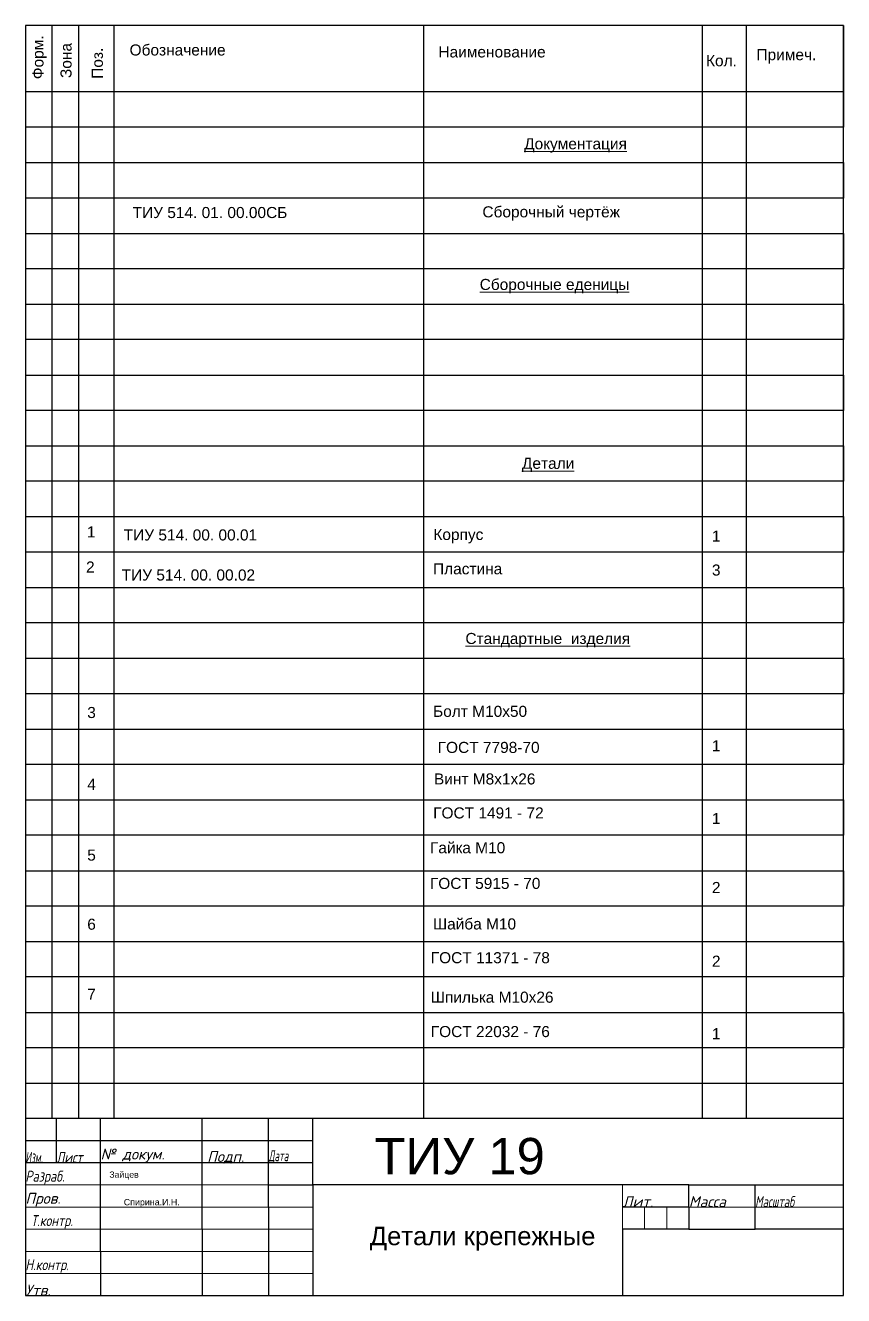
# Model space of a CAD drawing. Header units: millimetres. Extents: x 2450 to 3585, y 1226 to 1848.
# Drawn here: x 3399.5 to 3584.5, y 1259.5 to 1546.5 of the extents above; entities that cross this region are included whole.
import ezdxf

# ---------------------------------------------------------------- set-up
doc = ezdxf.new("R2010")
doc.units = ezdxf.units.MM
doc.styles.get("Standard").update_dxf_attribs({"font": 'arial.ttf'})

msp = doc.modelspace()

# ---------------------------------------------------------------- linework, layer by layer
at = {"lineweight": 30}
for p, q in [((3584.508, 1546.525), (3399.508, 1546.525)), ((3399.508, 1546.525), (3399.508, 1259.525)), ((3405.508, 1546.525), (3405.508, 1299.525)), ((3411.508, 1546.525), (3411.508, 1299.525)), ((3419.508, 1546.525), (3419.508, 1299.525)), ((3489.508, 1546.525), (3489.508, 1299.525)), ((3552.508, 1546.525), (3552.508, 1299.525)), ((3562.508, 1546.525), (3562.508, 1299.525)), ((3584.508, 1259.525), (3584.508, 1546.525)), ((3584.508, 1546.525), (3584.508, 1531.525)), ((3584.508, 1531.525), (3399.508, 1531.525)), ((3584.508, 1531.525), (3584.508, 1523.525)), ((3584.508, 1523.525), (3399.508, 1523.525)), ((3399.508, 1515.525), (3584.508, 1515.525)), ((3584.508, 1515.525), (3584.508, 1507.525)), ((3584.508, 1507.525), (3399.508, 1507.525)), ((3399.508, 1499.525), (3584.508, 1499.525)), ((3584.508, 1499.525), (3584.508, 1491.525)), ((3584.508, 1491.525), (3399.508, 1491.525)), ((3399.508, 1483.525), (3584.508, 1483.525)), ((3584.508, 1483.525), (3584.508, 1475.525)), ((3584.508, 1475.525), (3399.508, 1475.525)), ((3399.508, 1467.525), (3584.508, 1467.525)), ((3584.508, 1467.525), (3584.508, 1459.525)), ((3584.508, 1459.525), (3399.508, 1459.525)), ((3399.508, 1451.525), (3584.508, 1451.525)), ((3584.508, 1451.525), (3584.508, 1443.525)), ((3584.508, 1443.525), (3399.508, 1443.525)), ((3399.508, 1435.525), (3584.508, 1435.525)), ((3584.508, 1435.525), (3584.508, 1427.525)), ((3584.508, 1427.525), (3399.508, 1427.525)), ((3399.508, 1419.525), (3584.508, 1419.525)), ((3584.508, 1419.525), (3584.508, 1411.525)), ((3584.508, 1411.525), (3399.508, 1411.525)), ((3399.508, 1403.525), (3584.508, 1403.525)), ((3584.508, 1403.525), (3584.508, 1395.525)), ((3584.508, 1395.525), (3399.508, 1395.525)), ((3399.508, 1387.525), (3584.508, 1387.525)), ((3584.508, 1387.525), (3584.508, 1379.525)), ((3584.508, 1379.525), (3399.508, 1379.525)), ((3399.508, 1371.525), (3584.508, 1371.525)), ((3584.508, 1371.525), (3584.508, 1363.525)), ((3584.508, 1363.525), (3399.508, 1363.525)), ((3399.508, 1355.525), (3584.508, 1355.525)), ((3584.508, 1355.525), (3584.508, 1347.525)), ((3584.508, 1347.525), (3399.508, 1347.525)), ((3399.508, 1339.525), (3584.508, 1339.525)), ((3584.508, 1339.525), (3584.508, 1331.525)), ((3584.508, 1331.525), (3399.508, 1331.525)), ((3399.508, 1323.525), (3584.508, 1323.525)), ((3584.508, 1323.525), (3584.508, 1315.525)), ((3584.508, 1315.525), (3399.508, 1315.525)), ((3399.508, 1307.525), (3584.508, 1307.525)), ((3584.508, 1299.525), (3399.508, 1299.525)), ((3406.508, 1294.525), (3406.508, 1299.525)), ((3416.508, 1294.525), (3416.508, 1299.525)), ((3439.508, 1294.525), (3439.508, 1299.525)), ((3454.508, 1294.525), (3454.508, 1299.525)), ((3464.508, 1294.525), (3464.508, 1299.525)), ((3584.508, 1259.525), (3584.508, 1299.525)), ((3464.508, 1294.525), (3399.508, 1294.525)), ((3406.508, 1289.525), (3406.508, 1294.525)), ((3416.508, 1289.525), (3416.508, 1294.525)), ((3439.508, 1289.525), (3439.508, 1294.525)), ((3454.508, 1289.525), (3454.508, 1294.525)), ((3464.508, 1289.525), (3464.508, 1294.525)), ((3464.508, 1289.525), (3399.508, 1289.525)), ((3416.508, 1274.525), (3416.508, 1289.525)), ((3439.508, 1279.525), (3439.508, 1289.525)), ((3454.508, 1284.525), (3454.508, 1289.525)), ((3464.508, 1284.525), (3464.508, 1289.525)), ((3454.508, 1279.525), (3454.508, 1284.525)), ((3454.508, 1284.525), (3464.508, 1284.525)), ((3464.508, 1284.525), (3464.508, 1259.525)), ((3549.508, 1284.525), (3464.508, 1284.525)), ((3549.508, 1279.525), (3549.508, 1284.525)), ((3549.508, 1284.525), (3584.508, 1284.525)), ((3564.508, 1279.525), (3564.508, 1284.525)), ((3439.508, 1274.525), (3439.508, 1279.525)), ((3454.508, 1279.525), (3454.508, 1259.525)), ((3549.508, 1279.525), (3534.508, 1279.525)), ((3549.508, 1279.525), (3549.508, 1274.525)), ((3564.508, 1274.525), (3564.508, 1279.525)), ((3416.508, 1269.525), (3416.508, 1274.525)), ((3439.508, 1274.525), (3439.508, 1259.525)), ((3549.508, 1274.525), (3534.508, 1274.525)), ((3534.508, 1274.525), (3534.508, 1259.525)), ((3549.508, 1274.525), (3564.508, 1274.525)), ((3584.508, 1274.525), (3564.508, 1274.525)), ((3416.508, 1269.525), (3416.508, 1259.525)), ((3399.508, 1259.525), (3584.508, 1259.525))]:
    msp.add_line(p, q, dxfattribs=at)
at = {"lineweight": 0}
for p, q in [((3399.508, 1546.525), (3405.508, 1546.525)), ((3405.508, 1546.525), (3411.508, 1546.525)), ((3411.508, 1546.525), (3419.508, 1546.525)), ((3419.508, 1546.525), (3489.508, 1546.525)), ((3489.508, 1546.525), (3552.508, 1546.525)), ((3552.508, 1546.525), (3562.508, 1546.525)), ((3399.508, 1523.525), (3399.508, 1515.525)), ((3399.508, 1507.525), (3399.508, 1499.525)), ((3399.508, 1491.525), (3399.508, 1483.525)), ((3399.508, 1475.525), (3399.508, 1467.525)), ((3399.508, 1459.525), (3399.508, 1451.525)), ((3399.508, 1443.525), (3399.508, 1435.525)), ((3399.508, 1427.525), (3399.508, 1419.525)), ((3399.508, 1411.525), (3399.508, 1403.525)), ((3399.508, 1395.525), (3399.508, 1387.525)), ((3399.508, 1379.525), (3399.508, 1371.525)), ((3399.508, 1363.525), (3399.508, 1355.525)), ((3399.508, 1347.525), (3399.508, 1339.525)), ((3399.508, 1331.525), (3399.508, 1323.525)), ((3399.508, 1315.525), (3399.508, 1307.525)), ((3454.508, 1284.525), (3399.508, 1284.525)), ((3534.508, 1279.525), (3534.508, 1284.525)), ((3439.508, 1279.525), (3399.508, 1279.525)), ((3439.508, 1279.525), (3454.508, 1279.525)), ((3454.508, 1279.525), (3464.508, 1279.525)), ((3534.508, 1274.525), (3534.508, 1279.525)), ((3539.508, 1274.525), (3539.508, 1279.525)), ((3544.508, 1274.525), (3544.508, 1279.525)), ((3564.508, 1279.525), (3549.508, 1279.525)), ((3564.508, 1279.525), (3584.508, 1279.525)), ((3416.508, 1274.525), (3399.508, 1274.525)), ((3416.508, 1274.525), (3439.508, 1274.525)), ((3439.508, 1274.525), (3464.508, 1274.525)), ((3534.508, 1274.525), (3539.508, 1274.525)), ((3539.508, 1274.525), (3544.508, 1274.525)), ((3584.508, 1259.525), (3584.508, 1274.525)), ((3406.508, 1269.525), (3399.508, 1269.525)), ((3406.508, 1269.525), (3416.508, 1269.525)), ((3416.508, 1269.525), (3464.508, 1269.525)), ((3399.508, 1259.525), (3399.508, 1264.525)), ((3399.508, 1264.525), (3406.508, 1264.525)), ((3406.508, 1264.525), (3464.508, 1264.525))]:
    msp.add_line(p, q, dxfattribs=at)

# ---------------------------------------------------------------- texts
for s, height, p in [('ТИУ 19', 8.2092, (3478.483, 1286.938)), ('Детали крепежные', 4.14708, (3477.361, 1270.919))]:
    msp.add_text(s, height=height).set_placement(p)
for s, height, p in [('Зайцев', 1.4059, (3418.5, 1286.16)), ('Спирина.И.Н.', 1.43424, (3421.759, 1279.923))]:
    msp.add_text(s, height=height, dxfattribs=at).set_placement(p)
at = {"lineweight": 0, "char_height": 2.5, "attachment_point": 1, "rotation": 90}
for s, width, insert in [('Форм.', 6.24734, (3401.098, 1534.364)), ('Зона', 4.5371, (3407.443, 1534.63)), ('Поз.', 6.52593, (3414.524, 1534.462))]:
    msp.add_mtext_dynamic_manual_height_columns(s, width=width, gutter_width=12.5, heights=[0], dxfattribs=dict(at, insert=insert))
at = {"lineweight": 0, "char_height": 2.5, "attachment_point": 1}
for s, width, insert in [('Обозначение', 57.00917, (3423.066, 1542.227)), ('Наименование', 57.44229, (3492.894, 1541.784)), ('Кол.', 10, (3553.397, 1539.8)), ('Примеч.', 17.02024, (3564.806, 1541.163)), ('{\\LДокументация}', 25.79699, (3512.28, 1521.04)), ('ТИУ 514. 01. 00.00СБ', 68.24562, (3423.763, 1505.497)), ('Сборочный чертёж', 37.52098, (3502.842, 1505.652)), ('{\\LСборочные еденицы}', 43.11671, (3502.224, 1489.242)), ('{\\LДетали}', 4.27003, (3511.783, 1448.841)), ('1', 4.20029, (3413.422, 1433.341)), ('ТИУ 514. 00. 00.01', 68.24562, (3421.743, 1432.65)), ('Корпус', 27.97174, (3491.755, 1432.75)), ('1', 4.20029, (3554.736, 1432.385)), ('2', 4.20029, (3413.22, 1425.396)), ('ТИУ 514. 00. 00.02', 68.24562, (3421.284, 1423.598)), ('Пластина', 21.61828, (3491.672, 1425)), ('3', 4.20029, (3554.736, 1424.717)), ('{\\LСтандартные  изделия}', 46.16493, (3498.999, 1409.251)), ('3', 4.20029, (3413.495, 1392.527)), ('Болт М10х50', 41.71832, (3491.688, 1392.79)), ('ГОСТ 7798-70', 43.96266, (3492.726, 1384.639)), ('1', 4.20029, (3554.736, 1385.01)), ('4', 4.20029, (3413.495, 1376.292)), ('Винт М8х1х26', 42.45744, (3491.88, 1377.51)), ('ГОСТ 1491 - 72', 33.08589, (3491.7, 1369.834)), ('1', 4.20029, (3554.736, 1368.577)), ('Гайка М10', 40.92444, (3490.99, 1361.97)), ('5', 4.20029, (3413.495, 1360.307)), ('ГОСТ 5915 - 70', 37.05862, (3490.969, 1353.907)), ('2', 4.20029, (3554.736, 1352.983)), ('6', 4.20029, (3413.495, 1344.692)), ('Шайба М10', 42.45744, (3491.661, 1344.755)), ('ГОСТ 11371 - 78', 33.08589, (3491.163, 1337.121)), ('2', 4.20029, (3554.736, 1336.335)), ('7', 4.20029, (3413.495, 1328.881)), ('Шпилька М10х26', 42.45744, (3491.163, 1328.203)), ('ГОСТ 22032 - 76', 33.08589, (3491.163, 1320.432)), ('1', 4.20029, (3554.736, 1319.959))]:
    msp.add_mtext_dynamic_manual_height_columns(s, width=width, gutter_width=12.5, heights=[0], dxfattribs=dict(at, insert=insert))
at = {"lineweight": 0, "char_height": 2.46973}
for s, insert, width, attachment_point in [('\\W0.6;{\\fISOCPEUR|b0|i1|c204|p34;Изм.}', (3399.508, 1291.994), 4.93946, 1), ('{\\fISOCPEUR|b0|i1|c204|p34;\\W0.8;Лист}', (3406.508, 1291.994), 7.05638, 1), ('{\\fISOCPEUR|b0|i1|c204|p34;№ докум.}', (3416.508, 1292.735), 16.22967, 1), ('{\\fISOCPEUR|b0|i1|c204|p34;Подп.}', (3444.801, 1290.76), 10.58457, 5), ('{\\fISOCPEUR|b0|i1|c204|p34;\\W0.6;Дата}', (3454.508, 1292.365), 7.05638, 1), ('\\W0.8;{\\fISOCPEUR|b0|i1|c204|p34;Разраб.}', (3399.508, 1287.735), 11.99584, 1), ('{\\fISOCPEUR|b0|i1|c204|p34;Пров.}', (3399.508, 1282.735), 11.99584, 1), ('{\\fISOCPEUR|b0|i1|c204|p34;Лит.}', (3534.508, 1281.994), 10.20794, 1), ('{\\fISOCPEUR|b0|i1|c204|p34;Масса}', (3549.508, 1281.994), 12.08745, 1), ('{\\fISOCPEUR|b0|i1|c204|p34;\\W0.7;Масштаб}', (3564.508, 1281.994), 12.70148, 1), ('\\W0.8;{\\fISOCPEUR|b0|i1|c204|p34;Т.контр.}', (3405.506, 1276.13), 11.99584, 5), ('\\W0.8;{\\fISOCPEUR|b0|i1|c204|p34;Н.контр.}', (3399.508, 1267.735), 11.99584, 1), ('{\\fISOCPEUR|b0|i1|c204|p34;Утв.}', (3399.508, 1261.994), 11.99584, 1)]:
    msp.add_mtext(s, dxfattribs=dict(at, insert=insert, width=width, attachment_point=attachment_point))

doc.saveas('drawing.dxf')
